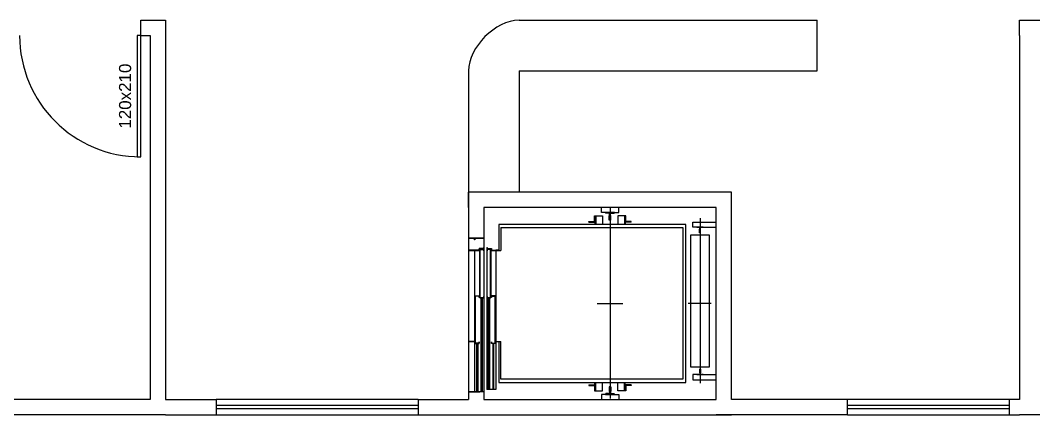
# Model space of a CAD drawing. Header units: centimetres. Extents: x 30244 to 591333, y -111940 to 104227.
# Drawn here: x 369913 to 370916, y 4050 to 4440 of the extents above; entities that cross this region are included whole.
import ezdxf
from ezdxf.enums import TextEntityAlignment as Align

# ---------------------------------------------------------------- set-up
doc = ezdxf.new("R2010")
doc.units = ezdxf.units.CM
doc.header["$LTSCALE"] = 4
doc.linetypes.add('LTYPE_4', pattern=[112.5, 56.25, -56.25])
doc.linetypes.add('LTYPE_6', pattern=[168.75, 112.5, -28.125, 0, -28.125])
for name, color, linetype in [('0.1', 1, 'Continuous'), ('0.2', 2, 'Continuous'), ('0.6', 6, 'Continuous'), ('02-CONT', 2, 'Continuous'), ('08', 8, 'Continuous')]:
    doc.layers.add(name, color=color, linetype=linetype)
doc.styles.add('2mm 1-50', font='arial.ttf', dxfattribs={"height": 0.1})

# ---------------------------------------------------------------- blocks, each defined once
blk = doc.blocks.new('1_00e')
blk.add_lwpolyline([(-28.41, -52.25), (-25.41, -52.25), (-25.41, 47.75), (-28.41, 47.75)], close=True)
at = {"color": 1}
blk.add_arc((-28.41, -52.25), 100, 0, 90, dxfattribs=at)

msp = doc.modelspace()

# ---------------------------------------------------------------- linework, layer by layer
at = {"layer": '0.1'}
msp.add_line((370356.336, 4224.392), (370356.336, 4072.392), dxfattribs=at)
at = {"layer": '0.2'}
for p, q in [((370701.336, 4389.892), (370701.336, 4439.892)), ((370356.336, 4389.892), (370356.336, 4269.892)), ((370406.336, 4389.892), (370406.336, 4269.892)), ((370306.336, 4064.892), (370106.336, 4064.892)), ((370891.336, 4064.892), (370731.336, 4064.892)), ((370306.336, 4058.892), (370106.336, 4058.892)), ((370106.336, 4055.892), (370306.336, 4055.892)), ((370891.336, 4058.892), (370731.336, 4058.892)), ((370731.336, 4055.892), (370891.336, 4055.892)), ((370106.336, 4049.892), (370306.336, 4049.892)), ((370731.336, 4049.892), (370891.336, 4049.892))]:
    msp.add_line(p, q, dxfattribs=at)
for points in [[(370406.336, 4439.892), (370701.336, 4439.892)], [(370406.336, 4389.892), (370701.336, 4389.892)]]:
    msp.add_lwpolyline(points, dxfattribs=at)
msp.add_open_spline([(370406.336, 4439.892), (370382.766, 4439.892), (370356.336, 4413.463), (370356.336, 4389.892)], degree=3, dxfattribs=at)
at = {"layer": '0.6'}
for p, q in [((370031.939, 4424.892), (370031.939, 4439.892)), ((370901.336, 4424.892), (370901.336, 4439.892)), ((370371.336, 4224.392), (370356.336, 4224.392)), ((370371.336, 4072.392), (370356.336, 4072.392)), ((370056.336, 4064.892), (370106.336, 4064.892)), ((370106.336, 4064.892), (370106.336, 4049.892)), ((370306.336, 4064.892), (370356.336, 4064.892)), ((370306.336, 4064.892), (370306.336, 4049.892)), ((370731.336, 4049.892), (370731.336, 4064.892)), ((370901.336, 4064.892), (370891.336, 4064.892)), ((370891.336, 4064.892), (370891.336, 4049.892)), ((370056.336, 4049.892), (370106.336, 4049.892)), ((370306.336, 4049.892), (370356.336, 4049.892)), ((370891.336, 4049.892), (370901.336, 4049.892))]:
    msp.add_line(p, q, dxfattribs=at)
for points in [[(370031.939, 4439.892), (370056.336, 4439.892), (370056.336, 4064.892)], [(370901.336, 4439.892), (371141.336, 4439.892)], [(370031.939, 4424.892), (370041.336, 4424.892), (370041.336, 4064.892), (369906.336, 4064.892)], [(370901.336, 4424.892), (370901.336, 4424.892), (370901.336, 4064.892)], [(370356.336, 4269.892), (370356.336, 4224.392)], [(370616.336, 4064.892), (370616.336, 4269.892), (370356.336, 4269.892)], [(370356.336, 4254.892), (370356.336, 4269.892)], [(370371.336, 4072.392), (370371.336, 4064.892), (370601.336, 4064.892), (370601.336, 4254.892), (370371.336, 4254.892), (370371.336, 4224.392)], [(370356.336, 4072.392), (370356.336, 4064.892)], [(370731.336, 4064.892), (370616.336, 4064.892)], [(370056.336, 4049.892), (369906.336, 4049.892)], [(370356.336, 4049.892), (370561.336, 4049.892)], [(370561.336, 4049.892), (370616.336, 4049.892)], [(370731.336, 4049.892), (370601.336, 4049.892)], [(370971.336, 4049.892), (370901.336, 4049.892)]]:
    msp.add_lwpolyline(points, dxfattribs=at)
at = {"layer": '08', "color": 253}
for p, q in [((370487.836, 4249.892), (370487.836, 4254.892)), ((370504.836, 4249.892), (370504.836, 4254.892)), ((370480.736, 4246.392), (370488.836, 4246.392)), ((370480.736, 4240.992), (370480.736, 4246.392)), ((370481.336, 4240.392), (370481.336, 4246.392)), ((370491.836, 4249.892), (370487.836, 4249.892)), ((370488.836, 4246.392), (370488.836, 4240.392)), ((370491.836, 4249.892), (370491.836, 4249.442)), ((370496.336, 4249.892), (370491.836, 4249.892)), ((370492.186, 4249.075), (370491.836, 4249.442)), ((370495.536, 4248.91), (370492.186, 4249.075)), ((370495.536, 4248.91), (370495.886, 4248.542)), ((370495.886, 4246.942), (370495.536, 4246.592)), ((370495.536, 4242.392), (370495.536, 4246.592)), ((370496.336, 4242.392), (370495.536, 4242.392)), ((370495.886, 4246.942), (370495.886, 4248.542)), ((370500.836, 4249.892), (370496.336, 4249.892)), ((370496.336, 4242.392), (370497.136, 4242.392)), ((370496.786, 4248.542), (370497.136, 4248.91)), ((370496.786, 4246.942), (370496.786, 4248.542)), ((370496.786, 4246.942), (370497.136, 4246.592)), ((370497.136, 4248.91), (370500.486, 4249.075)), ((370497.136, 4242.392), (370497.136, 4246.592)), ((370500.486, 4249.075), (370500.836, 4249.442)), ((370500.836, 4249.892), (370500.836, 4249.442)), ((370500.836, 4249.892), (370504.836, 4249.892)), ((370503.836, 4246.392), (370503.836, 4240.392)), ((370511.936, 4246.392), (370503.836, 4246.392)), ((370511.336, 4240.392), (370511.336, 4246.392)), ((370511.936, 4240.992), (370511.936, 4246.392)), ((370386.336, 4237.892), (370386.336, 4212.592)), ((370571.336, 4237.892), (370386.336, 4237.892)), ((370388.336, 4234.892), (370568.336, 4234.892)), ((370388.336, 4234.892), (370388.336, 4212.392)), ((370475.336, 4240.992), (370480.736, 4240.992)), ((370475.336, 4240.392), (370475.336, 4240.992)), ((370475.336, 4240.392), (370481.336, 4240.392)), ((370481.336, 4240.392), (370481.336, 4237.892)), ((370488.836, 4240.392), (370488.836, 4237.892)), ((370503.836, 4240.392), (370503.836, 4237.892)), ((370517.336, 4240.392), (370511.336, 4240.392)), ((370511.336, 4240.392), (370511.336, 4237.892)), ((370517.336, 4240.992), (370511.936, 4240.992)), ((370517.336, 4240.392), (370517.336, 4240.992)), ((370568.336, 4234.892), (370568.336, 4084.892)), ((370571.336, 4081.892), (370571.336, 4237.892)), ((370578.086, 4240.292), (370601.336, 4240.292)), ((370578.086, 4235.292), (370578.086, 4240.292)), ((370582.086, 4235.292), (370578.086, 4235.292)), ((370582.486, 4234.892), (370582.086, 4235.292)), ((370588.586, 4235.292), (370582.086, 4235.292)), ((370585.136, 4234.892), (370582.486, 4234.892)), ((370584.936, 4233.392), (370585.136, 4233.592)), ((370584.936, 4229.892), (370584.936, 4233.392)), ((370585.136, 4233.592), (370585.136, 4234.892)), ((370588.186, 4234.892), (370585.536, 4234.892)), ((370585.536, 4233.592), (370585.536, 4234.892)), ((370585.536, 4233.592), (370585.736, 4233.392)), ((370585.736, 4229.892), (370585.736, 4233.392)), ((370588.186, 4234.892), (370588.586, 4235.292)), ((370588.586, 4235.292), (370601.336, 4235.292)), ((370356.336, 4224.392), (370367.336, 4224.392)), ((370356.336, 4224.392), (370371.336, 4224.392)), ((370362.136, 4224.192), (370356.536, 4224.192)), ((370362.136, 4222.892), (370362.136, 4224.192)), ((370362.336, 4222.892), (370362.136, 4222.892)), ((370362.336, 4224.392), (370371.336, 4224.392)), ((370362.336, 4224.392), (370362.336, 4222.892)), ((370371.336, 4224.392), (370371.336, 4215.392)), ((370576.336, 4096.892), (370576.336, 4227.892)), ((370576.336, 4227.892), (370594.336, 4227.892)), ((370585.736, 4229.892), (370584.936, 4229.892)), ((370594.336, 4227.892), (370594.336, 4096.892)), ((370356.336, 4212.392), (370366.836, 4212.392)), ((370366.636, 4212.592), (370356.536, 4212.592)), ((370362.336, 4072.392), (370362.336, 4212.392)), ((370366.636, 4214.092), (370366.636, 4212.592)), ((370371.136, 4214.092), (370366.636, 4214.092)), ((370366.836, 4213.892), (370371.336, 4213.892)), ((370366.836, 4212.392), (370366.836, 4213.892)), ((370367.336, 4213.592), (370367.336, 4165.392)), ((370371.336, 4213.592), (370367.336, 4213.592)), ((370367.536, 4213.392), (370371.136, 4213.392)), ((370367.536, 4165.592), (370367.536, 4213.392)), ((370371.136, 4215.392), (370371.136, 4214.092)), ((370371.336, 4215.392), (370371.136, 4215.392)), ((370371.136, 4213.392), (370371.136, 4212.092)), ((370371.336, 4215.392), (370371.336, 4072.392)), ((370374.336, 4215.392), (370374.536, 4215.392)), ((370374.336, 4215.392), (370374.336, 4074.892)), ((370378.836, 4213.892), (370374.336, 4213.892)), ((370374.336, 4213.592), (370378.336, 4213.592)), ((370374.536, 4215.392), (370374.536, 4214.092)), ((370374.536, 4214.092), (370379.036, 4214.092)), ((370374.536, 4213.392), (370374.536, 4212.092)), ((370378.136, 4213.392), (370374.536, 4213.392)), ((370378.136, 4165.592), (370378.136, 4213.392)), ((370378.336, 4213.592), (370378.336, 4165.392)), ((370378.836, 4212.392), (370378.836, 4213.892)), ((370378.836, 4212.392), (370383.336, 4212.392)), ((370379.036, 4214.092), (370379.036, 4212.592)), ((370379.036, 4212.592), (370383.336, 4212.592)), ((370386.336, 4212.592), (370383.336, 4212.592)), ((370383.336, 4212.392), (370383.336, 4074.892)), ((370383.336, 4212.392), (370388.336, 4212.392)), ((370371.136, 4212.092), (370371.336, 4212.092)), ((370374.536, 4212.092), (370374.336, 4212.092)), ((370362.836, 4167.392), (370362.836, 4120.392)), ((370362.836, 4167.392), (370366.836, 4167.392)), ((370363.036, 4120.592), (370363.036, 4167.192)), ((370366.636, 4167.192), (370363.036, 4167.192)), ((370366.636, 4165.892), (370366.636, 4167.192)), ((370366.836, 4165.892), (370366.636, 4165.892)), ((370366.836, 4167.392), (370366.836, 4165.892)), ((370367.336, 4165.392), (370371.336, 4165.392)), ((370371.136, 4165.592), (370367.536, 4165.592)), ((370368.836, 4072.392), (370368.836, 4165.392)), ((370369.836, 4165.392), (370369.836, 4072.392)), ((370371.136, 4166.892), (370371.136, 4165.592)), ((370371.336, 4166.892), (370371.136, 4166.892)), ((370374.336, 4166.892), (370374.536, 4166.892)), ((370378.336, 4165.392), (370374.336, 4165.392)), ((370374.536, 4166.892), (370374.536, 4165.592)), ((370374.536, 4165.592), (370378.136, 4165.592)), ((370375.836, 4074.892), (370375.836, 4165.392)), ((370376.836, 4165.392), (370376.836, 4074.892)), ((370378.836, 4167.392), (370378.836, 4165.892)), ((370382.836, 4167.392), (370378.836, 4167.392)), ((370378.836, 4165.892), (370379.036, 4165.892)), ((370379.036, 4167.192), (370382.636, 4167.192)), ((370379.036, 4165.892), (370379.036, 4167.192)), ((370382.636, 4120.592), (370382.636, 4167.192)), ((370382.836, 4167.392), (370382.836, 4120.392)), ((370356.336, 4122.392), (370356.336, 4072.392)), ((370362.336, 4122.392), (370356.336, 4122.392)), ((370356.536, 4122.192), (370362.136, 4122.192)), ((370356.536, 4072.592), (370356.536, 4122.192)), ((370362.136, 4122.192), (370362.136, 4120.892)), ((370383.336, 4122.392), (370388.336, 4122.392)), ((370383.536, 4122.192), (370386.336, 4122.192)), ((370383.536, 4120.892), (370383.536, 4122.192)), ((370386.336, 4122.192), (370386.336, 4081.892)), ((370388.336, 4084.892), (370388.336, 4122.392)), ((370362.136, 4120.892), (370362.336, 4120.892)), ((370362.836, 4120.392), (370366.836, 4120.392)), ((370366.636, 4120.592), (370363.036, 4120.592)), ((370364.336, 4072.392), (370364.336, 4120.392)), ((370365.336, 4120.392), (370365.336, 4072.392)), ((370366.636, 4121.892), (370366.636, 4120.592)), ((370366.836, 4121.892), (370366.636, 4121.892)), ((370366.836, 4120.392), (370366.836, 4121.892)), ((370378.836, 4121.892), (370379.036, 4121.892)), ((370378.836, 4120.392), (370378.836, 4121.892)), ((370382.836, 4120.392), (370378.836, 4120.392)), ((370379.036, 4121.892), (370379.036, 4120.592)), ((370379.036, 4120.592), (370382.636, 4120.592)), ((370380.336, 4120.392), (370380.336, 4074.892)), ((370381.336, 4074.892), (370381.336, 4120.392)), ((370383.336, 4120.892), (370383.536, 4120.892)), ((370568.336, 4113.958), (370568.336, 4113.958)), ((370594.336, 4096.892), (370576.336, 4096.892)), ((370584.936, 4094.892), (370584.936, 4091.392)), ((370584.936, 4094.892), (370585.736, 4094.892)), ((370585.736, 4094.892), (370585.736, 4091.392)), ((370568.336, 4084.892), (370388.336, 4084.892)), ((370578.086, 4089.492), (370578.086, 4084.492)), ((370582.086, 4089.492), (370578.086, 4089.492)), ((370578.086, 4084.492), (370601.336, 4084.492)), ((370582.486, 4089.892), (370582.086, 4089.492)), ((370582.086, 4089.492), (370588.586, 4089.492)), ((370582.486, 4089.892), (370585.136, 4089.892)), ((370585.136, 4091.192), (370584.936, 4091.392)), ((370585.136, 4091.192), (370585.136, 4089.892)), ((370585.736, 4091.392), (370585.536, 4091.192)), ((370585.536, 4091.192), (370585.536, 4089.892)), ((370585.536, 4089.892), (370588.186, 4089.892)), ((370588.186, 4089.892), (370588.586, 4089.492)), ((370588.586, 4089.492), (370601.336, 4089.492)), ((370356.336, 4072.392), (370367.336, 4072.392)), ((370371.336, 4072.392), (370356.336, 4072.392)), ((370362.136, 4072.592), (370356.536, 4072.592)), ((370362.136, 4073.892), (370362.136, 4072.592)), ((370362.336, 4073.892), (370362.136, 4073.892)), ((370371.336, 4072.392), (370362.336, 4072.392)), ((370383.336, 4074.892), (370374.336, 4074.892)), ((370386.336, 4081.892), (370571.336, 4081.892)), ((370475.336, 4079.392), (370475.336, 4078.792)), ((370475.336, 4079.392), (370481.336, 4079.392)), ((370475.336, 4078.792), (370480.736, 4078.792)), ((370480.736, 4078.792), (370480.736, 4073.392)), ((370480.736, 4073.392), (370488.836, 4073.392)), ((370481.336, 4079.392), (370481.336, 4081.892)), ((370481.336, 4079.392), (370481.336, 4073.392)), ((370488.836, 4079.392), (370488.836, 4081.892)), ((370488.836, 4073.392), (370488.836, 4079.392)), ((370495.536, 4077.392), (370495.536, 4073.192)), ((370496.336, 4077.392), (370495.536, 4077.392)), ((370495.886, 4072.842), (370495.536, 4073.192)), ((370495.886, 4072.842), (370495.886, 4071.242)), ((370496.336, 4077.392), (370497.136, 4077.392)), ((370496.786, 4072.842), (370497.136, 4073.192)), ((370496.786, 4072.842), (370496.786, 4071.242)), ((370497.136, 4077.392), (370497.136, 4073.192)), ((370503.836, 4079.392), (370503.836, 4081.892)), ((370503.836, 4073.392), (370503.836, 4079.392)), ((370511.936, 4073.392), (370503.836, 4073.392)), ((370511.336, 4079.392), (370511.336, 4081.892)), ((370511.336, 4079.392), (370511.336, 4073.392)), ((370517.336, 4079.392), (370511.336, 4079.392)), ((370511.936, 4078.792), (370511.936, 4073.392)), ((370517.336, 4078.792), (370511.936, 4078.792)), ((370517.336, 4079.392), (370517.336, 4078.792)), ((370491.836, 4069.892), (370487.836, 4069.892)), ((370487.836, 4069.892), (370487.836, 4064.892)), ((370492.186, 4070.71), (370491.836, 4070.342)), ((370491.836, 4069.892), (370491.836, 4070.342)), ((370491.836, 4069.892), (370496.336, 4069.892)), ((370495.536, 4070.875), (370492.186, 4070.71)), ((370495.886, 4071.242), (370495.536, 4070.875)), ((370496.336, 4069.892), (370500.836, 4069.892)), ((370497.136, 4070.875), (370496.786, 4071.242)), ((370497.136, 4070.875), (370500.486, 4070.71)), ((370500.486, 4070.71), (370500.836, 4070.342)), ((370500.836, 4069.892), (370500.836, 4070.342)), ((370500.836, 4069.892), (370504.836, 4069.892)), ((370504.836, 4069.892), (370504.836, 4064.892))]:
    msp.add_line(p, q, dxfattribs=at)
at = {"layer": '08', "color": 253, "linetype": 'LTYPE_6'}
for p, q in [((370496.336, 4254.892), (370496.336, 4065.863)), ((370585.336, 4244.169), (370585.336, 4080.993)), ((370483.544, 4159.892), (370508.774, 4159.892)), ((370596.39, 4159.892), (370573.454, 4159.892))]:
    msp.add_line(p, q, dxfattribs=at)
at = {"layer": '08', "color": 253, "linetype": 'LTYPE_4'}
for p, q in [((370482.186, 4246.392), (370482.186, 4240.392)), ((370510.486, 4246.392), (370510.486, 4240.392)), ((370482.186, 4240.392), (370482.186, 4237.892)), ((370510.486, 4240.392), (370510.486, 4237.892)), ((370482.186, 4079.392), (370482.186, 4081.892)), ((370482.186, 4073.392), (370482.186, 4079.392)), ((370510.486, 4079.392), (370510.486, 4081.892)), ((370510.486, 4073.392), (370510.486, 4079.392))]:
    msp.add_line(p, q, dxfattribs=at)

# ---------------------------------------------------------------- block references
at = {"layer": '02-CONT', "xscale": 1.2, "yscale": 1.2, "zscale": 1.2, "rotation": 180}
msp.add_blockref('1_00e', (369997.852, 4362.189), dxfattribs=at)

# ---------------------------------------------------------------- texts
at = {"layer": '02-CONT', "style": '2mm 1-50'}
msp.add_text('120x210', height=12, rotation=90, dxfattribs=at).set_placement((370016.339, 4364.892), align=Align.MIDDLE_CENTER)

doc.saveas('drawing.dxf')
